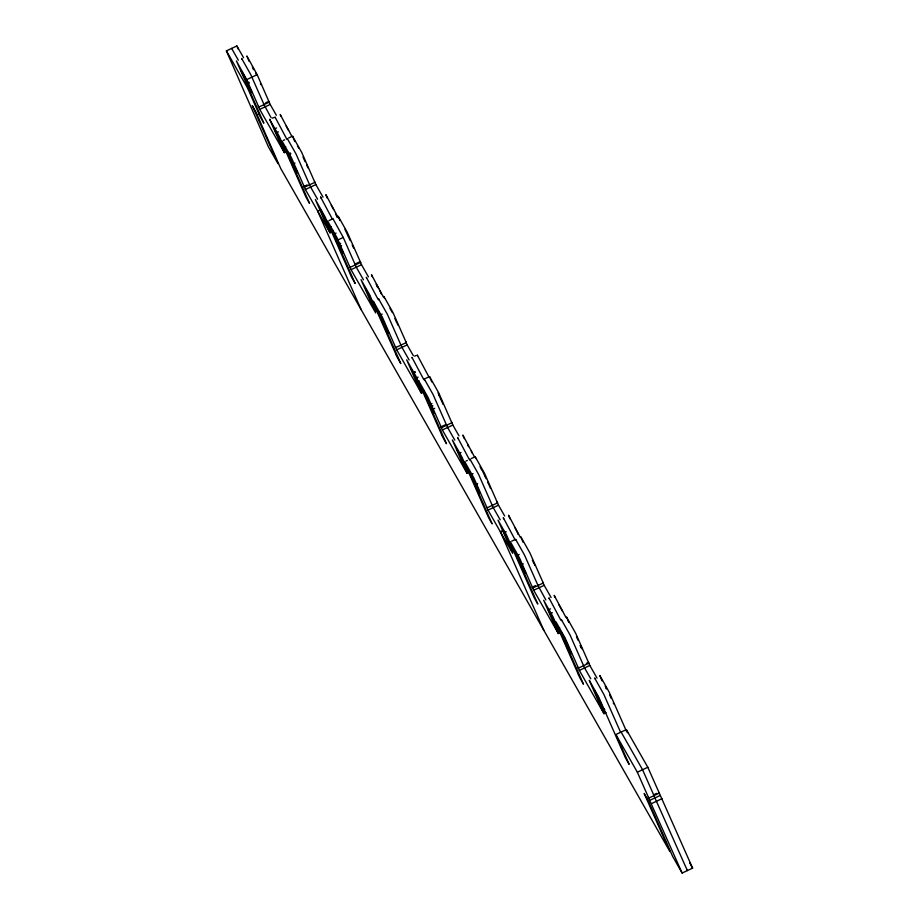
<?xml version="1.0" encoding="UTF-8"?>
<svg xmlns="http://www.w3.org/2000/svg" width="919" height="919" viewBox="0 0 919 919"><rect width="100%" height="100%" fill="white"/><g stroke="black" fill="none" stroke-linecap="round" stroke-linejoin="round"><path stroke-width="1.38" d="M589.343 680.416L598.751 697.176L625.483 757.934L629.136 764.344L615.879 734.522L626.356 729.606L647.815 767.273L692.616 868.133L682.128 873.05L672.616 856.347L647.826 799.898L644.173 793.488L669.882 851.545L280.697 168.43L255.896 111.969L252.243 105.559L277.952 163.616L268.44 146.914L226.384 50.867L236.872 45.95L243.569 57.725M265.683 102.825L268.83 101.343L269.29 102.147L258.802 107.063L246.694 79.608L257.171 74.68L246.889 55.979L247.349 57.311M248.865 82.159L246.774 83.147L247.234 83.939L249.325 82.963M226.384 50.867L247.843 88.534L249.945 87.558M258.802 107.063L258.342 106.271L259.721 109.372L270.197 104.456L276.366 115.277M272.357 118.172L273.667 117.552M274.471 128.947L284.982 150.9L274.471 128.947L276.562 127.959M276.297 132.853L278.388 131.876M283.374 140.423L284.683 139.814M288.612 137.965L291.243 136.736M283.603 147.798L285.706 146.81M269.715 119.39L282.547 148.74L284.649 147.764M259.721 109.372L284.373 152.657L286.475 151.669M288.325 153.967L297.457 172.806L286.946 150.854L288.325 153.967L290.415 152.979M288.773 154.76L290.875 153.783M294.988 163.111L292.897 164.087L292.437 163.295M332.138 231.818L330.036 232.806L305.384 189.521L304.005 186.408L307.153 184.937M304.005 186.408L304.465 187.212L314.953 182.295L314.493 181.491M305.384 189.521L315.86 184.604L323.051 197.229M319.801 210.175L317.71 211.163L361.133 309.611M329.036 220.571L331.656 219.342M332.735 230.072L330.645 231.048L320.134 209.095L329.266 227.946L331.368 226.959M373.367 301.317L400.822 363.602L397.169 357.192L369.369 294.252L361.029 279.675L375.699 312.942L351.047 269.669L336.94 237.573L327.704 221.169L355.159 283.454L351.506 277.044L324.958 216.654L315.366 199.526L328.209 228.888L328.669 229.693L330.76 228.705M340.65 243.259L338.548 244.236L338.1 243.432L343.12 252.955L332.609 231.002L333.988 234.104L336.078 233.127M338.008 239.893L343.258 237.435L332.965 218.733L333.137 219.354M339.467 246.545L341.569 245.557M355.963 263.604L359.099 262.133M338.56 217.355L338.181 216.252L347.095 231.979L360.604 262.443L350.128 267.36L349.668 266.556M351.047 269.669L361.523 264.752L368.462 276.918M380.098 315.056L388.783 333.103L378.272 311.15L380.098 315.056L382.201 314.08M384.567 298.296L383.843 296.4L392.918 312.46L406.267 342.592L395.79 347.508L395.331 346.704M373.355 301.386L382.442 317.377L396.698 349.817L407.186 344.901L413.355 355.722M414.584 356.158L415.893 355.538M419.03 380.845L416.939 381.822L421.959 391.345L411.448 369.392L412.826 372.494L414.917 371.517M412.826 372.494L413.286 373.298L415.377 372.31M418.122 377.123L416.02 378.111L416.479 378.904M425.6 378.41L428.22 377.181M451.47 421.936L451.93 422.74L441.453 427.657L428.105 397.525L419.018 381.465L446.485 443.751L442.832 437.341L416.112 376.583L406.692 359.823L419.535 389.185L421.626 388.197M396.698 349.817L421.361 393.091L423.452 392.114M431.976 403.544L429.874 404.532L429.414 403.728M430.793 406.841L434.446 413.251L423.935 391.299L430.793 406.841L432.883 405.853M432.619 409.346L434.71 408.358M469.115 472.263L467.024 473.239L442.361 429.966L440.994 426.853L445.187 424.888M442.361 429.966L452.849 425.049L459.006 435.87M458.937 453.446L467.622 471.493L457.111 449.529L458.937 453.446L461.039 452.458M466.025 461.016L467.334 460.396M471.263 458.558L473.882 457.329M560.441 632.548L558.338 633.536L533.686 590.262L519.591 558.166L510.344 541.762L537.81 604.047L534.157 597.637L506.484 534.938L498.018 520.12L512.687 553.387L488.023 510.114L473.928 478.018L464.681 461.614L492.147 523.899L488.494 517.489L461.935 457.088L452.355 439.971L465.198 469.333L465.646 470.137L467.748 469.149M470.965 474.549L480.109 493.4L469.598 471.436L470.965 474.549L473.067 473.572M477.639 483.693L475.537 484.681L475.077 483.876M488.023 510.114L498.512 505.197L504.669 516.007M503.497 530.274L500.35 531.745L543.784 630.204M504.152 532.79L513.284 551.641L502.773 529.677L504.152 532.79L506.243 531.802M511.688 541.165L514.307 539.935M511.309 550.274L513.411 549.298M523.29 563.841L521.199 564.829L520.74 564.025L525.771 573.548L515.26 551.584L517.087 555.501L519.178 554.513M535.455 585.667L532.319 587.149L532.767 587.953L543.255 583.037L529.907 552.905L520.855 536.857L521.314 538.201M533.686 590.262L544.174 585.334L551.101 597.511M548.436 609.825L558.947 631.79L548.436 609.825L550.538 608.849M550.263 613.743L552.365 612.755M557.58 628.676L559.671 627.688M586.368 663.357L588.459 662.381L588.918 663.173L578.43 668.102L565.082 637.958L556.006 621.91L583.473 684.196L579.82 677.785L553.089 617.028L543.68 600.268L556.512 629.63L558.614 628.642M578.43 668.102L577.982 667.297L579.349 670.399L589.826 665.482L597.017 678.107M589.343 680.485L602.175 709.767L604.277 708.79M602.175 709.767L602.634 710.571L604.725 709.594M579.349 670.399L604.001 713.684L606.103 712.696M615.879 734.522L637.338 772.19L647.815 767.273M653.547 794.843L656.694 793.361M682.128 873.05L648.309 797.301L648.768 798.094L659.245 793.177L658.797 792.385M649.676 800.403L660.164 795.486M651.502 803.608L661.99 798.691M320.616 197.068L332.483 219.331M371.517 274.758L383.384 297.021M424.268 379.007L433.021 394.4L447.61 427.507L454.802 440.132M475.169 456.697L484.416 473.101L498.512 505.197M269.704 119.459L279.123 136.15L305.855 196.896L309.508 203.317L282.03 141.044L291.116 157.08L304.465 187.212M252.38 66.857L253.598 68.994M286.165 126.167L288.6 130.441M297.434 145.937L298.652 148.074M331.219 205.247L333.654 209.521M344.924 229.29L350.231 240.629M378.708 288.6L376.273 284.327L377.64 287.429M389.978 308.37L392.413 312.644M481.901 469.724L486.185 478.742M515.088 527.966L518.282 534.284L517.822 533.479M558.924 604.909L562.577 611.319M605.184 686.125L606.402 688.262M253.139 68.902L253.598 69.695M347.658 234.804L348.117 235.609M380.845 293.046L381.293 293.839L379.926 290.737M438.983 395.101L439.443 395.894L438.064 392.792M484.646 475.238L485.106 476.042M605.954 688.17L606.414 688.963M260.456 83.836L260.904 84.64M397.433 324.281L397.893 325.073M534.421 564.714L534.881 565.518M613.26 703.104L613.72 703.908M580.084 645.575L581.911 648.78L580.544 645.666M360.604 262.443L360.156 261.639L361.523 264.752M406.267 342.592L405.819 341.788L407.186 344.901M497.133 502.084L497.593 502.888L487.116 507.805L486.656 507.001M543.255 583.037L542.796 582.232L544.174 585.334M263.73 104.054L264.04 104.605L250.692 74.473L241.64 58.437L241.904 59.276M354.964 264.201L355.366 264.902M537.695 584.943L538.017 585.495L524.496 555.019L515.616 539.315L515.973 540.406M231.622 48.408L238.331 60.183M271.128 117.735L263.845 104.387M317.56 199.239L310.622 187.062L296.033 153.967L287.302 138.585L287.475 139.206M363.476 279.835L356.285 267.211L343.258 237.435M409.139 359.984L401.948 347.359L387.358 314.252L378.628 298.882L378.984 299.962M500.2 519.821L493.262 507.656L478.523 474.25L469.954 459.167L470.206 460.017M545.863 599.969L537.638 584.886M590.756 678.762L584.587 667.941L569.998 634.845L561.279 619.463L561.635 620.543M621.118 732.064L642.576 769.731L654.006 795.636L653.696 795.084M245.855 79.425L246.315 80.229M279.031 137.666L279.491 138.47M333.988 234.104L338.548 244.236M337.181 239.721L337.641 240.525M382.844 319.869L383.292 320.674M461.683 458.259L462.142 459.052M519.821 560.303L520.28 561.107M565.484 640.451L565.943 641.255M598.671 698.693L599.119 699.497M325.613 221.525L326.073 222.329M371.276 301.673L371.736 302.477M416.939 381.822L417.398 382.626L413.286 373.298M508.264 542.118L508.712 542.922M566.403 644.173L566.862 644.977M689.641 862.918L690.238 863.963M690.835 864.997L692.616 868.133M282.547 148.74L284.373 152.657M419.535 389.185L421.361 393.091M440.994 426.853L441.453 427.657M556.512 629.63L558.338 633.536M258.813 113.646L259.273 114.45M395.802 354.091L396.261 354.883M441.465 434.227L441.924 435.032M578.442 674.672L578.901 675.476M256.815 114.278L257.263 115.07M648.734 802.207L649.193 802.999M686.78 869.546L687.378 870.592L653.811 795.417M246.694 79.608L236.401 60.895L263.845 123.169L260.192 116.747L247.843 88.534M626.356 729.606L627.792 732.845M626.747 731.88L609.067 691.904L599.854 675.511L600.314 676.855M609.665 694.948L611.204 698.44M600.544 677.395L602.06 680.83M620.463 731.984L603.829 694.362L594.604 677.969L594.777 678.601M637.338 772.19L648.768 798.094M589.826 665.482L575.731 633.398L566.518 617.005L567.218 618.889M576.477 636.706L578.028 640.198M567.735 620.061L568.769 622.416M566.035 617.602L554.191 595.363L554.881 597.247M602.634 710.571L604.001 713.684M560.785 620.061L548.942 597.821L549.206 598.671M532.365 560.05L533.905 563.554M521.555 538.741L523.106 542.267M520.372 537.454L508.529 515.214L509.976 518.81M515.134 539.913L503.29 517.673L503.635 518.764M487.736 482.234L488.759 484.566M489.218 485.37L490.585 488.483M480.074 466.519L481.453 469.632M474.709 457.306L462.866 435.078L464.325 438.662M471.252 451.034L472.159 453.101M517.087 555.501L521.199 564.829M467.599 444.612L468.506 446.691M469.471 459.764L457.628 437.536L457.984 438.616M452.849 425.049L438.754 392.953L429.529 376.56L431.792 381.971M439.5 396.261L443.096 404.429M429.047 377.169L417.203 354.929L417.559 356.009M465.646 470.137L467.024 473.239M423.808 379.627L411.965 357.388L412.137 358.008M394.86 318.445L396.928 323.109M378.146 299.479L366.302 277.239L366.555 278.078M352.23 244.936L353.608 248.038M339.95 220.503L338.674 217.608M337.721 216.873L325.877 194.633L326.463 196.241M335.699 214.058L337.239 217.562M326.578 196.505L327.336 198.228M315.86 184.604L301.765 152.52L292.552 136.127L293.241 137.999M303.029 156.988L305.085 161.652M306.567 164.788L307.945 167.89M293.77 139.183L294.804 141.526M292.058 136.724L280.215 114.484L280.915 116.357M329.266 227.946L330.645 231.048M328.669 229.693L330.036 232.806M286.82 139.183L274.976 116.943L275.332 118.023M257.171 74.68L270.197 104.456M255.884 73.233L256.792 75.312M247.579 57.851L249.141 61.389M236.872 45.95L238.297 49.189M475.893 458.592L475.169 456.766M372.241 276.653L371.517 274.838M424.647 380.11L424.256 379.076M320.892 197.941L320.605 197.148M244.936 77.116L241.283 70.706L251.795 92.658L244.936 77.116M369.449 295.654L365.796 289.244L376.296 311.196L369.449 295.654M564.576 638.142L560.923 631.732L571.423 653.696L564.576 638.142M597.752 696.384L594.099 689.974L604.61 711.938L597.752 696.384"/></g></svg>
